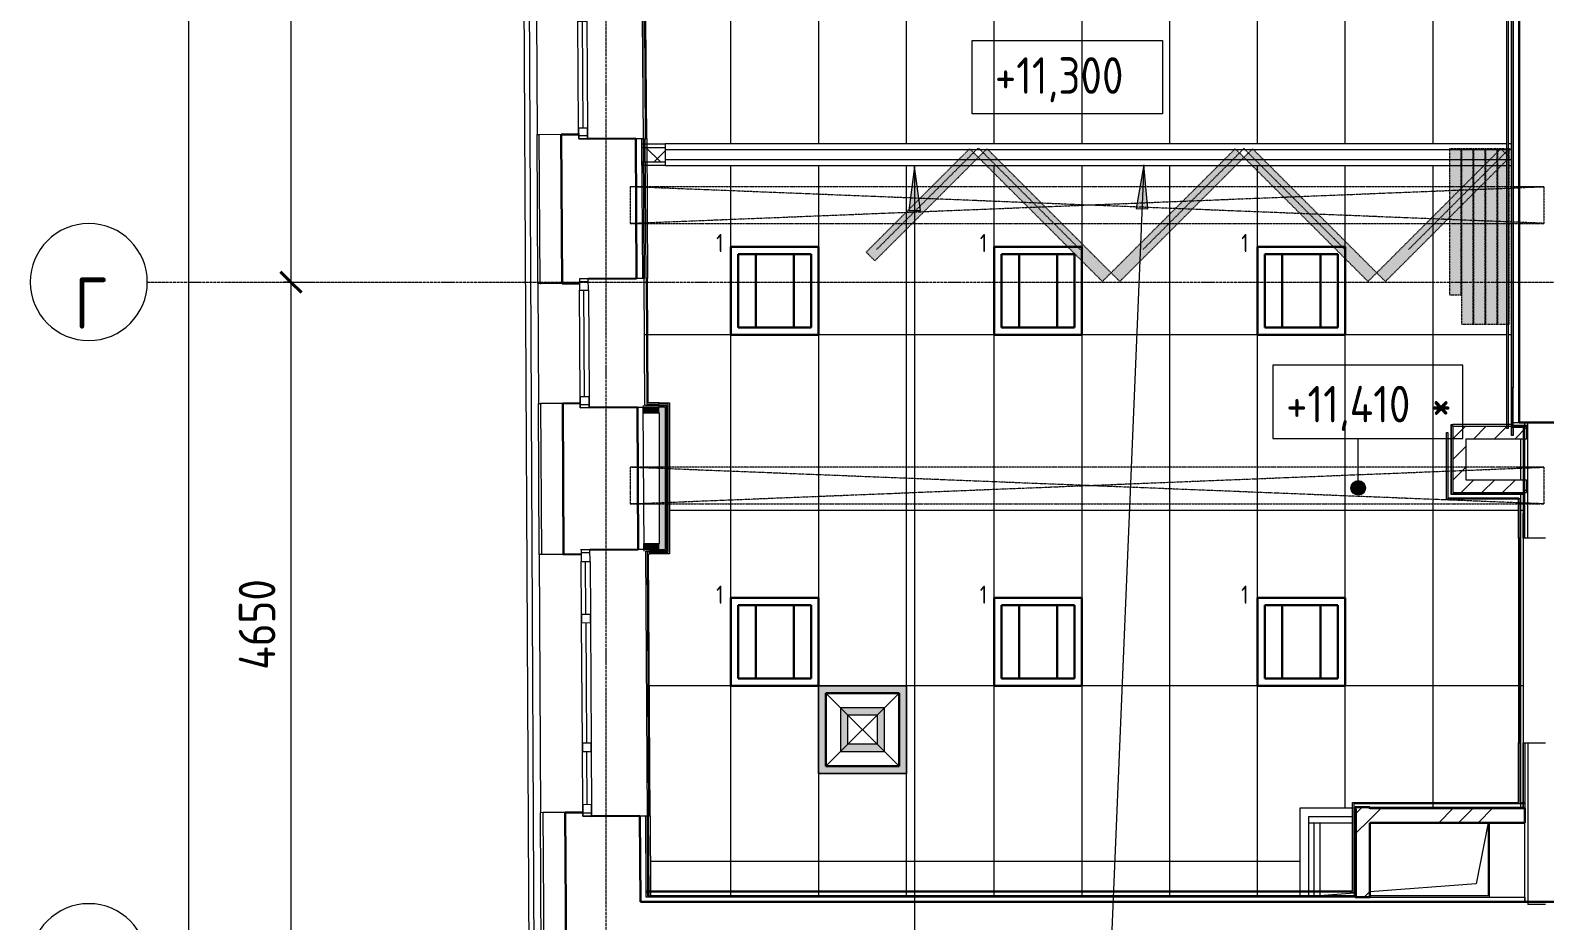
# Model space of a CAD drawing. Header units: millimetres. Extents: x -10438 to 68527, y -5058 to 44223.
# Drawn here: x -10438 to -85, y 8579 to 14667 of the extents above; entities that cross this region are included whole.
import ezdxf

# ---------------------------------------------------------------- set-up
doc = ezdxf.new("R2010")
doc.units = ezdxf.units.MM
for name, pattern in [('ADSK_Линия сетки', [25, 20, -2.5, 0, -2.5]), ('ADSK_Штрих_ш3 п1_5', [4.5, 3, -1.5]), ('ADSK_Штрих_ш3 п3', [6, 3, -3]), ('ADSK_Штрихпунктирная 2 точки_ш15 п1_5 п1_5 п1_5', [19.5, 15, -1.5, 0, -1.5, 0, -1.5])]:
    doc.linetypes.add(name, pattern=pattern)
for name, color, linetype, lineweight in [('_ Окна', 7, 'Continuous', 9), ('Аннотация', 7, 'Continuous', 20), ('Каркас', 7, 'Continuous', 18), ('Обобщенные модели', 7, 'Continuous', 18), ('Окна', 7, 'Continuous', 9), ('Оси', 7, 'Continuous', 9), ('Отметки', 7, 'Continuous', 9), ('Потолки', 7, 'Continuous', 9), ('Потолки штриховка', 7, 'Continuous', 9), ('Размеры', 7, 'Continuous', 9), ('Размеры-100', 7, 'Continuous', 9), ('Стены внутренние', 7, 'Continuous', 18), ('Стены наружные', 7, 'Continuous', 18), ('Стены несущие', 7, 'Continuous', 30), ('Стены отделка', 7, 'Continuous', 30), ('Стены перегородки', 7, 'Continuous', 30), ('Стены штриховка', 7, 'Continuous', 9), ('Узлы', 7, 'Continuous', 18)]:
    doc.layers.add(name, color=color, linetype=linetype, lineweight=lineweight)
doc.layers.add('Линии', color=7, linetype='Continuous', lineweight=9, true_color=0x00a600)
doc.styles.add('GOST Common', font='GOST_Common.ttf', dxfattribs={"width": 0.9, "height": 350})
doc.styles.add('GOST Common_2', font='GOST_Common.ttf', dxfattribs={"width": 0.9, "height": 250})
doc.styles.add('GOST Common_4', font='GOST_Common.ttf', dxfattribs={"width": 0.8, "height": 350})
doc.dimstyles.new('ADSK_Основной_2_5_мм_Оси', dxfattribs={"dimscale": 304.8, "dimtxt": 251.428749, "dimasz": 0.463911, "dimexe": 0.492126, "dimexo": 0.492126, "dimgap": 0.098425, "dimtad": 1, "dimrnd": 0.01, "dimdsep": 46, "dimtxsty": 'GOST Common_2', "dimblk1": 'OBLIQUE', "dimblk2": 'OBLIQUE', "dimsah": 1, "dimcen": 0.09, "dimdle": 0.492126, "dimazin": 2, "dimtfac": 1, "dimtdec": 4, "dimtix": 1, "dimtmove": 0, "dimatfit": 3, "dimfxl": 1, "dimtvp": 1, "dimtolj": 1, "dimtzin": 0, "dimlwd": 20, "dimlwe": 20, "dimarcsym": 2})
pattern_1 = [(45, (0, 0), (-381.66, 381.66), []), (45, (134.94, 0), (0, 763.322), []), (45, (-134.94, 0), (0, 763.322), [])]
pattern_2 = [(45, (0, 0), (-70.7107, 70.7107), [])]

# ---------------------------------------------------------------- blocks, each defined once
blk = doc.blocks.new('окно трехпол с фрамугой - 1800 и 1820х2300_h___нов_ ок15-2116854-План потолков 3-го этажа')
at = {"layer": '_ Окна', "lineweight": 18}
for p, q in [((-910, 75), (-910, 135)), ((-910, 135), (-830, 135)), ((-830, 135), (-830, 75)), ((-470, 75), (-470, 135)), ((-470, 135), (-410, 135)), ((-410, 135), (-410, 75)), ((410, 75), (410, 135)), ((410, 135), (470, 135)), ((470, 135), (470, 75)), ((830, 135), (830, 75)), ((910, 135), (830, 135)), ((910, 75), (910, 135)), ((-830, 75), (-910, 75)), ((-410, 75), (-470, 75)), ((470, 75), (410, 75)), ((830, 75), (910, 75))]:
    blk.add_line(p, q, dxfattribs=at)
at = {"layer": '_ Окна'}
for p, q in [((-890, 75), (-890, 135)), ((-830, 105), (-470, 105)), ((-410, 105), (410, 105)), ((470, 105), (830, 105)), ((890, 75), (890, 135))]:
    blk.add_line(p, q, dxfattribs=at)
at = {"layer": 'Окна'}
for p, q in [((-910, 135), (-910, 75)), ((-830, 135), (-910, 135)), ((-830, 135), (-470, 135)), ((-410, 135), (-470, 135)), ((-410, 135), (410, 135)), ((470, 135), (410, 135)), ((470, 135), (830, 135)), ((910, 135), (830, 135)), ((910, 75), (910, 135)), ((-910, 75), (-830, 75)), ((-470, 75), (-830, 75)), ((-470, 75), (-410, 75)), ((410, 75), (-410, 75)), ((410, 75), (470, 75)), ((830, 75), (470, 75)), ((830, 75), (910, 75))]:
    blk.add_line(p, q, dxfattribs=at)
blk = doc.blocks.new('окна_rehau_однопольное_фрамуга_сверху - 840х2230 _глухое_ _нов_ ок-21-2564144-План потолков 3-го этажа')
at = {"layer": '_ Окна', "lineweight": 18}
for p, q in [((-440, 75), (-440, 135)), ((-440, 135), (-364, 135)), ((-364, 135), (-364, 75)), ((364, 135), (364, 75)), ((440, 135), (364, 135)), ((440, 75), (440, 135)), ((-364, 75), (-440, 75)), ((364, 75), (440, 75))]:
    blk.add_line(p, q, dxfattribs=at)
at = {"layer": '_ Окна'}
for p, q in [((-420, 75), (-420, 135)), ((-364, 105), (364, 105)), ((420, 75), (420, 135))]:
    blk.add_line(p, q, dxfattribs=at)
at = {"layer": 'Окна'}
for p, q in [((-440, 135), (-440, 75)), ((-364, 135), (-440, 135)), ((-364, 135), (364, 135)), ((440, 135), (364, 135)), ((440, 75), (440, 135)), ((-440, 75), (-364, 75)), ((364, 75), (-364, 75)), ((364, 75), (440, 75))]:
    blk.add_line(p, q, dxfattribs=at)
blk = doc.blocks.new('окна_rehau_однопольное_фрамуга_сверху - 840х2230 _глухое_ _нов_ ок-21-2546415-План потолков 3-го этажа')
at = {"layer": '_ Окна', "lineweight": 18}
for p, q in [((-440, 75), (-440, 135)), ((-440, 135), (-364, 135)), ((-364, 135), (-364, 75)), ((364, 135), (364, 75)), ((440, 135), (364, 135)), ((440, 75), (440, 135)), ((-364, 75), (-440, 75)), ((364, 75), (440, 75))]:
    blk.add_line(p, q, dxfattribs=at)
at = {"layer": '_ Окна'}
for p, q in [((-420, 75), (-420, 135)), ((-364, 105), (364, 105)), ((420, 75), (420, 135))]:
    blk.add_line(p, q, dxfattribs=at)
at = {"layer": 'Окна'}
for p, q in [((-440, 135), (-440, 75)), ((-364, 135), (-440, 135)), ((-364, 135), (364, 135)), ((440, 135), (364, 135)), ((440, 75), (440, 135)), ((-440, 75), (-364, 75)), ((364, 75), (-364, 75)), ((364, 75), (440, 75))]:
    blk.add_line(p, q, dxfattribs=at)
blk = doc.blocks.new('GM_Отверстие прямоугольное _в плите_ - Отверстие-6226133-План потолков 3-го этажа')
at = {"layer": 'Обобщенные модели'}
for p, q in [((-575, -250), (-575, 250)), ((-575, 250), (233, 250)), ((-575, -250), (-575, 250)), ((-575, 250), (233, 250)), ((-492, 167), (233, 223)), ((339, 232), (549, 248)), ((-575, -250), (-492, 167))]:
    blk.add_line(p, q, dxfattribs=at)
blk = doc.blocks.new('Ось сетки - Круг_Ø8 мм-8258-План потолков 3-го этажа')
at = {"layer": 'Оси', "lineweight": 20}
for start, end in [(360, 180), (180, 360)]:
    blk.add_arc((0, 0), 4, start, end, dxfattribs=at)
blk = doc.blocks.new('DIMBLOCK2-План потолков 3-го этажа')
at = {"layer": 'Размеры-100', "lineweight": 40, "transparency": 16777216}
for p, q in [((-8656, 36545), (-8727, 36616)), ((-8656, 36545), (-8585, 36474)), ((-8656, 12945), (-8727, 13016)), ((-8656, 12945), (-8585, 12874))]:
    blk.add_line(p, q, dxfattribs=at)
at = {"layer": 'Размеры-100', "lineweight": 20, "transparency": 16777216}
for p, q in [((-8656, 36545), (-8706, 36545)), ((-8656, 36545), (-8656, 12945)), ((-8656, 36545), (-8506, 36545)), ((-8656, 12945), (-8706, 12945)), ((-8656, 12945), (-8506, 12945))]:
    blk.add_line(p, q, dxfattribs=at)
at = {"layer": 'Размеры-100', "color": 0, "lineweight": 20, "transparency": 16777216, "insert": (-9013, 24351), "char_height": 250, "width": 946.05, "attachment_point": 1, "rotation": 90, "line_spacing_factor": 1.022761, "style": 'GOST Common_2'}
blk.add_mtext('23600', dxfattribs=at)
blk = doc.blocks.new('_Oblique')
at = {"color": 0, "linetype": 'ByBlock', "lineweight": -2}
blk.add_line((-0.5, -0.5), (0.5, 0.5), dxfattribs=at)
blk = doc.blocks.new('DIMBLOCK3-План потолков 3-го этажа')
at = {"layer": 'Размеры-100', "lineweight": 40, "transparency": 16777216}
for p, q in [((-8656, 12945), (-8727, 13016)), ((-8656, 12945), (-8585, 12874)), ((-8656, 8295), (-8727, 8366)), ((-8656, 8295), (-8585, 8224))]:
    blk.add_line(p, q, dxfattribs=at)
at = {"layer": 'Размеры-100', "lineweight": 20, "transparency": 16777216}
for p, q in [((-8656, 12945), (-8706, 12945)), ((-8656, 12945), (-8656, 8295)), ((-8656, 12945), (-8506, 12945)), ((-8656, 8295), (-8706, 8295)), ((-8656, 8295), (-8506, 8295))]:
    blk.add_line(p, q, dxfattribs=at)
at = {"layer": 'Размеры-100', "color": 0, "lineweight": 20, "transparency": 16777216, "insert": (-9013, 10294), "char_height": 250, "width": 782.41, "attachment_point": 1, "rotation": 90, "line_spacing_factor": 1.022761, "style": 'GOST Common_2'}
blk.add_mtext('4650', dxfattribs=at)
blk = doc.blocks.new('DIMBLOCK6-План потолков 3-го этажа')
at = {"layer": 'Размеры-100', "lineweight": 20, "transparency": 16777216}
for p, q in [((-9356, 43195), (-9356, -155)), ((-9356, 43045), (-9406, 43045)), ((-9356, 43045), (-9206, 43045)), ((-9356, -5), (-9406, -5)), ((-9356, -5), (-9206, -5))]:
    blk.add_line(p, q, dxfattribs=at)
at = {"layer": 'Размеры-100', "lineweight": 40, "transparency": 16777216}
for p, q in [((-9356, 43045), (-9427, 43116)), ((-9356, 43045), (-9285, 42974)), ((-9356, -5), (-9427, 66)), ((-9356, -5), (-9285, -76))]:
    blk.add_line(p, q, dxfattribs=at)
at = {"layer": 'Размеры-100', "color": 0, "lineweight": 20, "transparency": 16777216, "insert": (-9713, 21115), "char_height": 250, "width": 971.62, "attachment_point": 1, "rotation": 90, "line_spacing_factor": 1.022761, "style": 'GOST Common_2'}
blk.add_mtext('43050', dxfattribs=at)
blk = doc.blocks.new('Высотные отметки - Рамка-12095-План потолков 3-го этажа')
at = {"layer": 'Аннотация'}
for p, q in [((-6.5, 0), (-6.5, 5)), ((-6.5, 5), (6.5, 5)), ((6.5, 5), (6.5, 0)), ((6.5, 0), (-6.5, 0))]:
    blk.add_line(p, q, dxfattribs=at)

msp = doc.modelspace()

# ---------------------------------------------------------------- hatches: boundary and pattern name
at = {"layer": 'Аннотация'}
for points in [[(-4392.669, 13735.08), (-4432.164, 13435.08), (-4353.173, 13435.08)], [(-2825.092, 13746.784), (-2877.076, 13448.694), (-2798.153, 13445.397)]]:
    msp.add_hatch(color=256, dxfattribs=at).paths.add_polyline_path(points)
at = {"layer": 'Отметки'}
h = msp.add_hatch(color=256, dxfattribs=at)
edge = h.paths.add_edge_path()
edge.add_arc((-1359.917, 11537.867), 50, 0, 360)
at = {"layer": 'Потолки штриховка', "lineweight": 18}
h = msp.add_hatch(dxfattribs=at)
h.set_pattern_fill('FP_16', color=256, style=0, pattern_type=2)
h.set_pattern_definition([(270, (-3248.87, 14985.14), (-600, -4e-14), []), (180, (-3248.9, 14985.1), (1e-13, 1200), [])])
h.paths.add_polyline_path([(-312, 19590.136), (-310, 19592.136), (-312, 19592.136)])
h.paths.add_polyline_path([(-6109.183, 13891.399), (-345, 13891.399), (-345, 19577.136), (-706, 19577.136), (-706, 19587.136), (-335, 19587.136), (-335, 13891.399), (-312, 13891.399), (-312.5, 19590.136), (-690, 19590.136), (-690, 19592.136), (-692, 19592.136), (-692, 19975.136), (-715, 19975.136), (-715, 19602.136), (-725, 19602.136), (-725, 19975.136), (-6047.783, 19975.136), (-6047.783, 19429.434), (-6267.736, 19429.434), (-6245.564, 15798.831), (-6067.783, 15798.831), (-6067.783, 14737.532), (-6229.158, 14737.19), (-6224.007, 13891.399), (-6218.391, 13891.399)])
h.paths.add_polyline_path([(-6085.783, 20008.136), (-6087.783, 20010.136), (-6087.783, 20008.136)])
h.paths.add_polyline_path([(-6241.391, 13891.399), (-6234.007, 13891.399), (-6239.161, 14747.532), (-6077.783, 14747.532), (-6077.783, 15788.831), (-6255.564, 15788.831), (-6277.797, 19439.434), (-6057.783, 19439.434), (-6057.783, 19985.136), (-692, 19985.136), (-692, 20008.136), (-6085.783, 20008.136), (-6085.783, 19449.434), (-6087.783, 19449.434), (-6087.79, 19447.434), (-6280.846, 19447.434), (-6258.442, 15780.831), (-6087.783, 15780.831), (-6087.783, 15778.831), (-6085.783, 15778.831), (-6085.783, 14757.532), (-6087.783, 14757.532), (-6087.783, 14755.532), (-6252.271, 14755.532), (-6247.008, 13891.399), (-6243.391, 13891.399)])
h.paths.add_polyline_path([(-690, 20008.136), (-690, 20010.136), (-692, 20008.136)])
h = msp.add_hatch(dxfattribs=at)
h.set_pattern_fill('FP_38', color=256, style=0, pattern_type=2)
h.set_pattern_definition([(270, (-3248.87, 10185.14), (-600, -4e-14), []), (180, (-3248.9, 10185.1), (1e-13, 1200), [])])
h.paths.add_polyline_path([(-6215.686, 8748.59), (-6215.899, 8750.388), (-6217.625, 8748.59), (-6215.698, 8748.59)])
h.paths.add_polyline_path([(-6197.625, 8750.59), (-1760, 8750.59), (-1760, 8773.59), (-6197.838, 8773.59), (-6197.685, 8750.59)])
h.paths.add_polyline_path([(-6207.698, 8750.59), (-6207.838, 8773.59), (-6215.838, 8773.59), (-6215.686, 8750.59), (-6211.024, 8750.59)])
h.paths.add_polyline_path([(-1760, 8783.59), (-1760, 9348.549), (-1399, 9348.549), (-1399, 9387.549), (-265, 9387.549), (-265, 11460.783), (-757.5, 11460.783), (-757.5, 11917.005), (-747.5, 11917.005), (-747.5, 11470.783), (-265, 11470.783), (-265, 11465.783), (-255, 11465.783), (-255, 9387.549), (-232, 9387.549), (-232, 11493.783), (-722.5, 11493.783), (-722.5, 11495.783), (-724.5, 11495.783), (-724.5, 11972.228), (-345, 11972.228), (-345, 13741.399), (-6223.094, 13741.399), (-6213.214, 12119.307), (-6067.783, 12119.307), (-6067.783, 11087.793), (-6211.932, 11087.793), (-6197.698, 8783.59), (-1772.777, 8783.59)])
h.paths.add_polyline_path([(-6215.838, 8783.59), (-6207.899, 8783.59), (-6221.082, 11097.793), (-6077.783, 11097.793), (-6077.783, 12109.307), (-6223.154, 12109.307), (-6234.225, 13741.399), (-6246.094, 13741.399), (-6236.105, 12101.307), (-6087.783, 12101.307), (-6087.783, 12099.307), (-6085.783, 12099.307), (-6085.783, 11107.793), (-6087.783, 11107.793), (-6087.783, 11105.793), (-6230.042, 11105.793), (-6215.899, 8783.59)])
h.paths.add_polyline_path([(-1389, 9348.549), (-1386, 9348.549), (-1386, 9352.549), (-1384, 9352.549), (-1384, 9354.549), (-232, 9354.549), (-232, 9377.549), (-1389, 9377.549), (-1389, 9352.341)])
h.paths.add_polyline_path([(-232, 9352.549), (-230.019, 9352.568), (-232, 9354.549)])
h.paths.add_polyline_path([(-288.666, 11593.783), (-232, 11593.783), (-232, 11872.228), (-624.5, 11872.228), (-624.5, 11593.783), (-327.308, 11593.783)])
h.paths.add_polyline_path([(-335, 11972.228), (-312, 11972.228), (-312, 13741.399), (-335, 13741.399), (-335, 12089.307)])
at = {"layer": 'Стены внутренние', "lineweight": 9}
h = msp.add_hatch(dxfattribs=at)
h.set_pattern_fill('FP_3', color=256, style=0, pattern_type=2)
h.set_pattern_definition([(45, (0, 0), (-106.066, 106.066), []), (135, (0, 0), (-106.066, -106.066), [])])
h.paths.add_polyline_path([(-6257.485, 13766.399), (-6097.783, 13766.399), (-6097.783, 13866.399), (-6257.485, 13866.399), (-6257.485, 13840.018)])
at = {"layer": 'Стены внутренние'}
for points in [[(-6246.545, 12049.307), (-6137.783, 12049.307), (-6137.783, 12089.307), (-6246.545, 12088.811)], [(-6137.783, 11117.793), (-6097.783, 11117.793), (-6097.783, 12089.307), (-6137.783, 12088.811), (-6137.783, 11118.322)], [(-6137.783, 11117.793), (-6137.783, 11157.793), (-6242.359, 11157.793), (-6242.12, 11118.566), (-6242.116, 11117.793)]]:
    msp.add_hatch(color=256, dxfattribs=at).paths.add_polyline_path(points)
at = {"layer": 'Стены внутренние', "lineweight": 9, "true_color": 0x005b00}
h = msp.add_hatch(dxfattribs=at)
h.set_pattern_fill('FP_4', color=98, style=0, pattern_type=2)
h.set_pattern_definition(pattern_2)
h.paths.add_polyline_path([(-712.5, 11593.783), (-624.5, 11593.783), (-624.5, 11960.228), (-712.5, 11960.228), (-712.5, 11790.27)])
h = msp.add_hatch(dxfattribs=at)
h.set_pattern_fill('FP_4', color=98, style=0, pattern_type=2)
h.set_pattern_definition(pattern_2)
h.paths.add_polyline_path([(-351.444, 11872.228), (-210, 11872.228), (-210, 11960.228), (-309.082, 11960.228), (-310, 11960.228), (-335, 11960.228), (-335, 11944.399), (-345, 11944.399), (-345, 11960.228), (-624.5, 11960.228), (-624.5, 11872.228)])
h = msp.add_hatch(dxfattribs=at)
h.set_pattern_fill('FP_4', color=98, style=0, pattern_type=2)
h.set_pattern_definition(pattern_2)
h.paths.add_polyline_path([(-285.974, 11505.783), (-210, 11505.783), (-210, 11593.783), (-712.5, 11593.783), (-712.5, 11505.783), (-327.308, 11505.783)])
at = {"layer": 'Стены внутренние', "lineweight": 9}
h = msp.add_hatch(dxfattribs=at)
h.set_pattern_fill('FP_1', color=256, style=0, pattern_type=2)
h.set_pattern_definition(pattern_1)
h.paths.add_polyline_path([(-1380, 8738.59), (-1374, 8738.59), (-1380, 8744.59)])
h.paths.add_polyline_path([(-1374, 8738.59), (-1280, 8738.59), (-1280, 9354.549), (-1380, 9354.549), (-1380, 8783.59), (-1374, 8780.89), (-1374, 8748.549)])
h = msp.add_hatch(dxfattribs=at)
h.set_pattern_fill('FP_1', color=256, style=0, pattern_type=2)
h.set_pattern_definition(pattern_1)
h.paths.add_polyline_path([(-220, 9248.549), (-220, 9348.549), (-425.157, 9347.388), (-1280, 9342.549), (-1280, 9248.549), (-300, 9248.549)])
at = {"layer": 'Узлы', "true_color": 0xffffff, "transparency": 33554432}
for points in [[(-4664.336, 13090.542), (-3957.229, 13797.649), (-4016.626, 13857.046), (-4723.733, 13149.939)], [(-3108.701, 12949.121), (-3049.304, 13008.518), (-3897.832, 13857.046), (-3957.229, 13797.649), (-3662.51, 13502.93)], [(-2989.907, 12949.121), (-2141.379, 13797.649), (-2200.776, 13857.046), (-3049.304, 13008.518), (-3009.972, 12969.186)], [(-1292.851, 12949.121), (-1233.454, 13008.518), (-2081.982, 13857.046), (-2141.379, 13797.649), (-1689.257, 13345.527)], [(-1174.057, 12949.121), (-325.529, 13797.649), (-384.925, 13857.046), (-1233.454, 13008.518)]]:
    msp.add_hatch(color=7, dxfattribs=at).paths.add_polyline_path(points)
h = msp.add_hatch(color=7, dxfattribs=at)
h.paths.add_polyline_path([(-656, 12857.046), (-656, 13467.178), (-736, 13387.178), (-736, 12857.046)])
h.paths.add_polyline_path([(-736, 13505.971), (-656, 13585.971), (-656, 13857.046), (-736, 13857.046), (-736, 13617.16)])
h = msp.add_hatch(color=7, dxfattribs=at)
h.paths.add_polyline_path([(-574, 12657.046), (-574, 13549.178), (-654, 13469.178), (-654, 12657.046)])
h.paths.add_polyline_path([(-654, 13587.971), (-574, 13667.971), (-574, 13857.046), (-654, 13857.046), (-654, 13640.526)])
h = msp.add_hatch(color=7, dxfattribs=at)
h.paths.add_polyline_path([(-492, 12657.046), (-492, 13631.178), (-572, 13551.178), (-572, 12657.046)])
h.paths.add_polyline_path([(-572, 13669.971), (-492, 13749.971), (-492, 13857.046), (-572, 13857.046), (-572, 13741.399)])
h = msp.add_hatch(color=7, dxfattribs=at)
h.paths.add_polyline_path([(-410, 12657.046), (-410, 13713.178), (-490, 13633.178), (-490, 12657.046)])
h.paths.add_polyline_path([(-490, 13751.971), (-410, 13831.971), (-410, 13857.046), (-490, 13857.046), (-490, 13781.399)])
h = msp.add_hatch(color=7, dxfattribs=at)
h.paths.add_polyline_path([(-328, 12657.046), (-328, 13795.178), (-408, 13715.178), (-408, 12657.046), (-335, 12657.046)])
h.paths.add_polyline_path([(-384.925, 13857.046), (-408, 13857.046), (-408, 13833.971), (-390.572, 13851.399)])
h.paths.add_polyline_path([(-328, 13800.12), (-328, 13857.046), (-384.925, 13857.046), (-335, 13807.12)])
at = {"layer": 'Узлы', "true_color": 0x939393}
h = msp.add_hatch(color=252, dxfattribs=at)
h.paths.add_polyline_path([(-5048.867, 9585.136), (-4448.867, 9585.136), (-4448.867, 10185.136), (-5048.867, 10185.136), (-5048.867, 9635.136)])
h.paths.add_polyline_path([(-4498.867, 9635.136), (-4998.867, 9635.136), (-4998.867, 10135.136), (-4498.867, 10135.136), (-4498.867, 9740.522)])
h.paths.add_polyline_path([(-4598.867, 9735.136), (-4598.867, 10035.136), (-4898.867, 10035.136), (-4898.867, 9735.136), (-4648.867, 9735.136)])
h.paths.add_polyline_path([(-4648.867, 9785.136), (-4848.867, 9785.136), (-4848.867, 9985.136), (-4648.867, 9985.136)])

# ---------------------------------------------------------------- linework, layer by layer
at = {"layer": 'Аннотация'}
for p, q in [((-4392.669, 13735.08), (-4432.164, 13435.08)), ((-4353.173, 13435.08), (-4392.669, 13735.08)), ((-4392.669, 13735.08), (-4392.669, 6973.837)), ((-2825.092, 13746.784), (-3152.721, 5904.809)), ((-2825.092, 13746.784), (-2877.076, 13448.694)), ((-2798.153, 13445.397), (-2825.092, 13746.784)), ((-4432.164, 13435.08), (-4353.173, 13435.08)), ((-2877.076, 13448.694), (-2798.153, 13445.397))]:
    msp.add_line(p, q, dxfattribs=at)
at = {"layer": 'Каркас', "color": 8, "linetype": 'ADSK_Штрих_ш3 п1_5', "lineweight": 9, "true_color": 0x808080}
for p, q in [((-6245.532, 11678.783), (-6137.783, 11678.783)), ((-6244.01, 11428.783), (-6137.783, 11428.783)), ((-465.165, 9248.549), (-465.165, 8738.59))]:
    msp.add_line(p, q, dxfattribs=at)
at = {"layer": 'Линии', "color": 7, "linetype": 'ADSK_Штрих_ш3 п3'}
for p, q in [((-4016.626, 13857.046), (-4723.733, 13149.939)), ((-4664.336, 13090.542), (-3957.229, 13797.649)), ((-3957.229, 13797.649), (-4016.626, 13857.046)), ((-3897.832, 13857.046), (-3957.229, 13797.649)), ((-3957.229, 13797.649), (-3108.701, 12949.121)), ((-3049.304, 13008.518), (-3897.832, 13857.046)), ((-2200.776, 13857.046), (-3049.304, 13008.518)), ((-2989.907, 12949.121), (-2141.379, 13797.649)), ((-2141.379, 13797.649), (-2200.776, 13857.046)), ((-2081.982, 13857.046), (-2141.379, 13797.649)), ((-2141.379, 13797.649), (-1292.851, 12949.121)), ((-1233.454, 13008.518), (-2081.982, 13857.046)), ((-384.925, 13857.046), (-1233.454, 13008.518)), ((-1174.057, 12949.121), (-325.529, 13797.649)), ((-656, 13857.046), (-736, 13857.046)), ((-736, 13857.046), (-736, 12857.046)), ((-656, 12857.046), (-656, 13857.046)), ((-574, 13857.046), (-654, 13857.046)), ((-654, 13857.046), (-654, 12657.046)), ((-574, 12657.046), (-574, 13857.046)), ((-492, 13857.046), (-572, 13857.046)), ((-572, 13857.046), (-572, 12657.046)), ((-492, 12657.046), (-492, 13857.046)), ((-410, 13857.046), (-490, 13857.046)), ((-490, 13857.046), (-490, 12657.046)), ((-410, 12657.046), (-410, 13857.046)), ((-328, 13857.046), (-408, 13857.046)), ((-408, 13857.046), (-408, 12657.046)), ((-325.529, 13797.649), (-384.925, 13857.046)), ((-328, 12657.046), (-328, 13857.046)), ((-4723.733, 13149.939), (-4664.336, 13090.542)), ((-3108.701, 12949.121), (-3049.304, 13008.518)), ((-3049.304, 13008.518), (-2989.907, 12949.121)), ((-1292.851, 12949.121), (-1233.454, 13008.518)), ((-1233.454, 13008.518), (-1174.057, 12949.121)), ((-736, 12857.046), (-656, 12857.046)), ((-654, 12657.046), (-574, 12657.046)), ((-572, 12657.046), (-492, 12657.046)), ((-490, 12657.046), (-410, 12657.046)), ((-408, 12657.046), (-328, 12657.046))]:
    msp.add_line(p, q, dxfattribs=at)
at = {"layer": 'Линии', "color": 7, "linetype": 'ADSK_Штрих_ш3 п3', "lineweight": 18}
for p, q in [((-4652.486, 13167.802), (-3959.521, 13860.766)), ((-3261.972, 13167.802), (-3954.936, 13860.766)), ((-2831.693, 13167.802), (-2138.728, 13860.766)), ((-1451.065, 13167.802), (-2144.029, 13860.766)), ((-1015.843, 13167.802), (-322.878, 13860.766))]:
    msp.add_line(p, q, dxfattribs=at)
at = {"layer": 'Линии', "color": 7, "linetype": 'ADSK_Штрихпунктирная 2 точки_ш15 п1_5 п1_5 п1_5'}
for p, q in [((-90.013, 13596.778), (-6337.788, 13596.778)), ((-6337.788, 13596.778), (-6337.788, 13346.778)), ((-6337.788, 13346.778), (-108.581, 13596.778)), ((-90.013, 13346.778), (-6337.788, 13596.778)), ((-278.107, 13596.778), (-90.013, 13596.778)), ((-90.013, 13596.778), (-90.013, 13346.778)), ((-6337.788, 13346.778), (-90.013, 13346.778)), ((-6208.423, 13346.778), (-6337.788, 13346.778)), ((-90.013, 11678.783), (-6337.788, 11678.783)), ((-6337.788, 11678.783), (-6337.788, 11428.783)), ((-6337.788, 11428.783), (-108.581, 11678.783)), ((-90.013, 11428.783), (-6337.788, 11678.783)), ((-278.107, 11678.783), (-90.013, 11678.783)), ((-90.013, 11678.783), (-90.013, 11428.783)), ((-6337.788, 11428.783), (-90.013, 11428.783)), ((-6208.423, 11428.783), (-6337.788, 11428.783))]:
    msp.add_line(p, q, dxfattribs=at)
at = {"layer": 'Линии', "color": 5, "lineweight": 30, "true_color": 0x0000ff}
for p, q in [((-5648.867, 13185.136), (-5048.867, 13185.136)), ((-5648.867, 12585.136), (-5648.867, 13185.136)), ((-5048.867, 13185.136), (-5048.867, 12585.136)), ((-3848.867, 13185.136), (-3248.867, 13185.136)), ((-3848.867, 12585.136), (-3848.867, 13185.136)), ((-3248.867, 13185.136), (-3248.867, 12585.136)), ((-5098.867, 13135.136), (-5598.867, 13135.136)), ((-5598.867, 13135.136), (-5598.867, 12635.136)), ((-5478.867, 13135.136), (-5478.867, 12635.136)), ((-5218.867, 13135.136), (-5218.867, 12635.136)), ((-5098.867, 12635.136), (-5098.867, 13135.136)), ((-3298.867, 13135.136), (-3798.867, 13135.136)), ((-3798.867, 13135.136), (-3798.867, 12635.136)), ((-3678.867, 13135.136), (-3678.867, 12635.136)), ((-3418.867, 13135.136), (-3418.867, 12635.136)), ((-3298.867, 12635.136), (-3298.867, 13135.136)), ((-5598.867, 12635.136), (-5098.867, 12635.136)), ((-3798.867, 12635.136), (-3298.867, 12635.136)), ((-5048.867, 12585.136), (-5648.867, 12585.136)), ((-3248.867, 12585.136), (-3848.867, 12585.136)), ((-3848.867, 10785.136), (-3248.867, 10785.136)), ((-3848.867, 10185.136), (-3848.867, 10785.136)), ((-3248.867, 10785.136), (-3248.867, 10185.136)), ((-2048.867, 10785.136), (-1448.867, 10785.136)), ((-2048.867, 10185.136), (-2048.867, 10785.136)), ((-1448.867, 10785.136), (-1448.867, 10185.136)), ((-3298.867, 10735.136), (-3798.867, 10735.136)), ((-3798.867, 10735.136), (-3798.867, 10235.136)), ((-3678.867, 10735.136), (-3678.867, 10235.136)), ((-3418.867, 10735.136), (-3418.867, 10235.136)), ((-3298.867, 10235.136), (-3298.867, 10735.136)), ((-1498.867, 10735.136), (-1998.867, 10735.136)), ((-1998.867, 10735.136), (-1998.867, 10235.136)), ((-1878.867, 10735.136), (-1878.867, 10235.136)), ((-1618.867, 10735.136), (-1618.867, 10235.136)), ((-1498.867, 10235.136), (-1498.867, 10735.136)), ((-3248.867, 10185.136), (-3848.867, 10185.136)), ((-3798.867, 10235.136), (-3298.867, 10235.136)), ((-1448.867, 10185.136), (-2048.867, 10185.136)), ((-1998.867, 10235.136), (-1498.867, 10235.136)), ((-4498.867, 10135.136), (-4998.867, 10135.136)), ((-4998.867, 10135.136), (-4998.867, 9635.136)), ((-4498.867, 9635.136), (-4498.867, 10135.136)), ((-4998.867, 9635.136), (-4498.867, 9635.136))]:
    msp.add_line(p, q, dxfattribs=at)
at = {"layer": 'Линии', "color": 1, "lineweight": 30, "true_color": 0xff0000}
for p, q in [((-2048.867, 13185.136), (-1448.867, 13185.136)), ((-2048.867, 12585.136), (-2048.867, 13185.136)), ((-1448.867, 13185.136), (-1448.867, 12585.136)), ((-1498.867, 13135.136), (-1998.867, 13135.136)), ((-1998.867, 13135.136), (-1998.867, 12635.136)), ((-1878.867, 13135.136), (-1878.867, 12635.136)), ((-1618.867, 13135.136), (-1618.867, 12635.136)), ((-1498.867, 12635.136), (-1498.867, 13135.136)), ((-1998.867, 12635.136), (-1498.867, 12635.136)), ((-1448.867, 12585.136), (-2048.867, 12585.136)), ((-5648.867, 10785.136), (-5048.867, 10785.136)), ((-5648.867, 10185.136), (-5648.867, 10785.136)), ((-5048.867, 10785.136), (-5048.867, 10185.136)), ((-5098.867, 10735.136), (-5598.867, 10735.136)), ((-5598.867, 10735.136), (-5598.867, 10235.136)), ((-5478.867, 10735.136), (-5478.867, 10235.136)), ((-5218.867, 10735.136), (-5218.867, 10235.136)), ((-5098.867, 10235.136), (-5098.867, 10735.136)), ((-5048.867, 10185.136), (-5648.867, 10185.136)), ((-5598.867, 10235.136), (-5098.867, 10235.136))]:
    msp.add_line(p, q, dxfattribs=at)
at = {"layer": 'Линии', "color": 7, "lineweight": 18}
for p, q in [((-5048.867, 10185.136), (-4448.867, 10185.136)), ((-5048.867, 9585.136), (-5048.867, 10185.136)), ((-4448.867, 10185.136), (-4448.867, 9585.136)), ((-4998.867, 10135.136), (-4498.867, 9635.136)), ((-4498.867, 10135.136), (-4998.867, 9635.136)), ((-4448.867, 9585.136), (-5048.867, 9585.136))]:
    msp.add_line(p, q, dxfattribs=at)
at = {"layer": 'Линии', "color": 7}
for p, q in [((-4448.867, 10185.136), (-5048.867, 10185.136)), ((-5048.867, 10185.136), (-5048.867, 9585.136)), ((-4448.867, 9585.136), (-4448.867, 10185.136)), ((-4998.867, 9635.136), (-4998.867, 10135.136)), ((-4998.867, 10135.136), (-4498.867, 10135.136)), ((-4498.867, 10135.136), (-4498.867, 9635.136)), ((-4898.867, 10035.136), (-4898.867, 9735.136)), ((-4598.867, 10035.136), (-4898.867, 10035.136)), ((-4848.867, 9985.136), (-4648.867, 9985.136)), ((-4848.867, 9785.136), (-4848.867, 9985.136)), ((-4648.867, 9985.136), (-4648.867, 9785.136)), ((-4598.867, 9735.136), (-4598.867, 10035.136)), ((-4898.867, 9735.136), (-4598.867, 9735.136)), ((-4648.867, 9785.136), (-4848.867, 9785.136)), ((-4498.867, 9635.136), (-4998.867, 9635.136)), ((-5048.867, 9585.136), (-4448.867, 9585.136))]:
    msp.add_line(p, q, dxfattribs=at)
at = {"layer": 'Оси', "linetype": 'ADSK_Линия сетки'}
for p, q in [((-6500.435, -4258.205), (-6500.435, 44110.064)), ((-9638.275, 12945), (56004.853, 12945))]:
    msp.add_line(p, q, dxfattribs=at)
at = {"layer": 'Отметки', "lineweight": 20}
for p, q in [((-3206.875, 14096.061), (-3348.816, 14096.061)), ((-1359.917, 11876.078), (-1294.618, 11876.078)), ((-1359.917, 11537.867), (-1359.917, 11876.078))]:
    msp.add_line(p, q, dxfattribs=at)
at = {"layer": 'Отметки'}
msp.add_circle((-1359.917, 11537.867), 50, dxfattribs=at)
at = {"layer": 'Потолки'}
for p, q in [((-1399, 9348.549), (-1760, 9348.549)), ((-1760, 9348.549), (-1760, 8783.59)), ((-1386, 9348.549), (-1389, 9348.549)), ((-1760, 8773.59), (-1760, 8750.435))]:
    msp.add_line(p, q, dxfattribs=at)
at = {"layer": 'Стены внутренние'}
for p, q in [((-6239.222, 14747.532), (-6234.225, 13927.198)), ((-6224.226, 13927.259), (-6229.16, 14737.532)), ((-345, 13891.399), (-6097.783, 13891.399)), ((-312, 13891.399), (-335, 13891.399)), ((-6097.783, 13851.399), (-345, 13851.399)), ((-345, 13781.399), (-6097.783, 13781.399)), ((-335, 13851.399), (-312, 13851.399)), ((-312, 13781.399), (-335, 13781.399)), ((-6097.783, 13741.399), (-345, 13741.399)), ((-335, 13741.399), (-312, 13741.399)), ((-6228.391, 12969.191), (-6223.154, 12109.307)), ((-6213.214, 12119.307), (-6218.391, 12969.252)), ((-6138.213, 12119.307), (-6213.214, 12119.307)), ((-6248.031, 12089.055), (-6248.033, 12089.307)), ((-6223.154, 12109.307), (-6138.152, 12109.307)), ((-265, 11194), (-265, 9794)), ((-255, 9794), (-255, 11194)), ((-6242.043, 11105.793), (-6242.108, 11116.566)), ((-6201.993, 11097.793), (-6221.993, 11097.793)), ((-6221.993, 11097.793), (-6211.024, 9296.721)), ((-6211.932, 11087.793), (-6201.932, 11087.793)), ((-6201.024, 9296.782), (-6211.932, 11087.793)), ((-1700, 9288.549), (-1700, 8783.59)), ((-1399, 9288.549), (-1700, 9288.549)), ((-1700, 9248.549), (-1399, 9248.549)), ((-1660, 8783.59), (-1660, 9248.549)), ((-1620, 8783.59), (-1620, 9248.549)), ((-1386, 9288.549), (-1389, 9288.549)), ((-1389, 9248.549), (-1386, 9248.549)), ((-6266.937, 8736.263), (-6266.865, 8722.16)), ((-6266.795, 8708.59), (-6266.937, 8736.263)), ((-1700, 8773.59), (-1700, 8750.46)), ((-1660, 8750.476), (-1660, 8773.59)), ((-1620, 8750.493), (-1620, 8773.59))]:
    msp.add_line(p, q, dxfattribs=at)
at = {"layer": 'Стены наружные'}
for p, q in [((-7056.927, 20423.329), (-6993.059, 7978.59)), ((-7091.441, 20328.631), (-7027.879, 7943.59)), ((-6977.926, 14772.694), (-6973.724, 13953.967)), ((-6247.225, 13927.119), (-6252.271, 14755.532)), ((-6236.105, 12101.307), (-6241.391, 12969.111)), ((-6968.493, 12934.692), (-6964.292, 12115.967)), ((-312, 12224.399), (-312, 11972.228)), ((-312, 12224.399), (-300, 12224.399)), ((-300, 11960.228), (-300, 12224.399)), ((-6248.106, 12101.307), (-6248.033, 12089.307)), ((-6248.033, 12089.307), (-6246.545, 12089.307)), ((-6138.104, 12101.307), (-6236.105, 12101.307)), ((-312, 11972.228), (-712.5, 11972.228)), ((-712.5, 11960.228), (-712.5, 11972.228)), ((-712.5, 11960.228), (-300, 11960.228)), ((-220, 11964.399), (-312.5, 11964.399)), ((-312.5, 11952.399), (-312.5, 11964.399)), ((-312.5, 11952.399), (-232, 11952.399)), ((-232, 11952.399), (-232, 11364.399)), ((-220, 11364.399), (-220, 11964.399)), ((-220, 11364.399), (-232, 11364.399)), ((-232, 11194), (-232, 9794)), ((-6958.991, 11083.209), (-6949.94, 9319.498)), ((-6230.042, 11105.793), (-6202.042, 11105.793)), ((-6219.024, 9296.673), (-6230.042, 11105.793))]:
    msp.add_line(p, q, dxfattribs=at)
at = {"layer": 'Стены несущие'}
for p, q in [((-260, 11984.399), (-260, 17577)), ((-6809.398, 13953.696), (-6689.4, 13954.427)), ((-6809.398, 13953.696), (-6803.198, 12935.689)), ((-6629.218, 13924.793), (-6299.224, 13926.802)), ((-6293.39, 12968.795), (-6299.224, 13926.802)), ((-6683.383, 12966.42), (-6683.389, 12967.42)), ((-6293.39, 12968.795), (-6623.384, 12966.785)), ((-6683.2, 12936.42), (-6803.198, 12935.689)), ((-6798.204, 12115.704), (-6678.206, 12116.435)), ((-6798.204, 12115.704), (-6791.915, 11083.217)), ((-6618.024, 12086.801), (-6288.03, 12088.811)), ((-6282.107, 11116.322), (-6288.03, 12088.811)), ((120, 11984.399), (-260, 11984.399)), ((-6671.918, 11083.948), (-6791.915, 11083.217)), ((-6672.112, 11115.947), (-6672.1, 11113.947)), ((-6282.107, 11116.322), (-6612.101, 11114.312)), ((-6781.166, 9318.25), (-6661.168, 9318.98)), ((-6781.166, 9318.25), (-6774.347, 8198.59)), ((-1380, 8738.59), (-1380, 9354.549)), ((-1380, 9354.549), (-1280, 9354.549)), ((-1280, 9342.549), (-1280, 9354.549)), ((-1280, 9348.549), (-220, 9348.549)), ((-220, 9348.549), (-220, 9248.549)), ((-6601.017, 9294.346), (-6271.023, 9296.356)), ((-6267.443, 8708.59), (-6271.023, 9296.356)), ((-220, 9248.549), (-1280, 9248.549)), ((-1280, 9248.549), (-1280, 8738.59)), ((-6267.443, 8708.59), (130.495, 8708.59)), ((-1280, 8738.59), (-1380, 8738.59))]:
    msp.add_line(p, q, dxfattribs=at)
at = {"layer": 'Стены отделка', "lineweight": 9}
for p, q in [((-345, 11944.399), (-345, 17577)), ((-335, 17577), (-335, 11944.399)), ((-312, 11897.057), (-312, 17577)), ((-300, 17577), (-300, 12224.399)), ((-6973.724, 13953.967), (-6953.725, 13954.07)), ((-6968.493, 12934.692), (-6973.724, 13953.967)), ((-6809.398, 13953.696), (-6959.395, 13952.782)), ((-6953.725, 13954.07), (-6953.718, 13952.817)), ((-6299.224, 13926.802), (-6247.225, 13927.119)), ((-6257.485, 13741.399), (-6257.485, 13891.399)), ((-6257.485, 13891.399), (-6097.783, 13891.399)), ((-6247.225, 13927.119), (-6241.391, 12969.111)), ((-6234.225, 13927.198), (-6224.226, 13927.259)), ((-6228.391, 12969.191), (-6234.225, 13927.198)), ((-6224.226, 13927.259), (-6218.391, 12969.252)), ((-6097.783, 13891.399), (-6097.783, 13741.399)), ((-6097.783, 13741.399), (-6257.485, 13741.399)), ((-6241.391, 12969.111), (-6293.39, 12968.795)), ((-6253.397, 12970.038), (-6253.39, 12969.038)), ((-6218.391, 12969.252), (-6228.391, 12969.191)), ((-6948.494, 12934.795), (-6968.493, 12934.692)), ((-6953.201, 12935.776), (-6948.499, 12935.804)), ((-6953.195, 12934.776), (-6953.201, 12935.776)), ((-6803.198, 12935.689), (-6953.195, 12934.776)), ((-6948.499, 12935.804), (-6948.494, 12934.795)), ((-6964.292, 12115.967), (-6944.292, 12116.07)), ((-6958.991, 11083.209), (-6964.292, 12115.967)), ((-6798.204, 12115.704), (-6948.201, 12114.791)), ((-6944.292, 12116.07), (-6944.285, 12114.815)), ((-6138.152, 12109.307), (-6138.213, 12119.307)), ((-6138.213, 12119.307), (-6067.783, 12119.307)), ((-6067.783, 12119.307), (-6067.783, 11087.793)), ((-6288.03, 12088.811), (-6248.031, 12089.055)), ((-6242.108, 11116.566), (-6248.031, 12089.055)), ((-6246.545, 12049.307), (-6246.545, 12089.307)), ((-6097.783, 12089.307), (-6246.545, 12089.307)), ((-6137.783, 12049.307), (-6246.545, 12049.307)), ((-6206.545, 12089.307), (-6138.033, 12089.725)), ((-6077.783, 12109.307), (-6138.152, 12109.307)), ((-6138.033, 12089.725), (-6138.104, 12101.307)), ((-6138.104, 12101.307), (-6087.783, 12101.307)), ((-6137.783, 11157.793), (-6137.783, 12049.307)), ((-6097.783, 12089.307), (-6097.783, 11117.793)), ((-6085.783, 12099.307), (-6085.783, 11107.793)), ((-6077.783, 11097.793), (-6077.783, 12109.307)), ((-757.5, 11460.783), (-757.5, 11917.005)), ((-757.5, 11917.005), (-747.5, 11917.005)), ((-747.5, 11917.005), (-747.5, 11470.783)), ((-724.5, 11495.783), (-724.5, 11972.228)), ((-724.5, 11972.228), (-712.5, 11972.228)), ((-712.5, 11960.228), (-712.5, 11505.783)), ((-335, 11944.399), (-345, 11944.399)), ((-300, 11984.399), (-260, 11984.399)), ((-300, 11960.228), (-300, 11897.057)), ((-300, 11960.228), (-210, 11960.228)), ((-220, 11964.399), (-220, 11984.399)), ((-200, 11964.399), (-220, 11964.399)), ((-210, 11960.228), (-210, 11872.228)), ((-624.5, 11872.228), (-624.5, 11593.783)), ((-210, 11872.228), (-624.5, 11872.228)), ((-300, 11897.057), (-312, 11897.057)), ((-232, 11493.783), (-722.5, 11493.783)), ((-712.5, 11505.783), (-210, 11505.783)), ((-624.5, 11593.783), (-210, 11593.783)), ((-232, 11499.783), (-220, 11499.783)), ((-210, 11593.783), (-210, 11505.783)), ((-265, 11460.783), (-757.5, 11460.783)), ((-747.5, 11470.783), (-265, 11470.783)), ((-265, 11470.783), (-265, 11465.783)), ((-265, 11465.783), (-255, 11465.783)), ((-265, 11194), (-265, 11460.783)), ((-255, 11465.783), (-255, 11194)), ((-232, 11194), (-232, 11364.399)), ((-255, 11194), (-265, 11194)), ((-200, 11194), (-232, 11194)), ((-6938.992, 11083.311), (-6958.991, 11083.209)), ((-6941.925, 11084.303), (-6938.997, 11084.321)), ((-6941.913, 11082.303), (-6941.925, 11084.303)), ((-6791.915, 11083.217), (-6941.913, 11082.303)), ((-6938.997, 11084.321), (-6938.992, 11083.311)), ((-6202.109, 11116.809), (-6282.107, 11116.322)), ((-6244.778, 11117.793), (-6244.778, 11157.793)), ((-6244.778, 11157.793), (-6137.783, 11157.793)), ((-6244.778, 11117.793), (-6097.783, 11117.793)), ((-6202.042, 11105.793), (-6202.109, 11116.809)), ((-6087.783, 11105.793), (-6202.042, 11105.793)), ((-6201.993, 11097.793), (-6077.783, 11097.793)), ((-6201.932, 11087.793), (-6201.993, 11097.793)), ((-6067.783, 11087.793), (-6201.932, 11087.793)), ((-265, 9387.549), (-265, 9794)), ((-265, 9794), (-255, 9794)), ((-255, 9794), (-255, 9387.549)), ((-232, 9794), (-200, 9794)), ((-232, 9387.549), (-232, 9794)), ((-6949.94, 9319.498), (-6929.94, 9319.601)), ((-6943.315, 8028.59), (-6949.94, 9319.498)), ((-6781.166, 9318.25), (-6931.163, 9317.336)), ((-6929.94, 9319.601), (-6929.928, 9317.343)), ((-1399, 8783.59), (-1399, 9387.549)), ((-1399, 9387.549), (-265, 9387.549)), ((-1389, 9377.549), (-1389, 8783.59)), ((-232, 9377.549), (-1389, 9377.549)), ((-1386, 8750.59), (-1386, 9352.549)), ((-1384, 9354.549), (-1380, 9354.549)), ((-1380, 9342.549), (-1374, 9342.549)), ((-1374, 9342.549), (-1374, 8738.59)), ((-1280, 9354.549), (-232, 9354.549)), ((-220, 9342.549), (-1280, 9342.549)), ((-255, 9387.549), (-232, 9387.549)), ((-232, 9354.549), (-232, 9377.549)), ((-6271.023, 9296.356), (-6219.024, 9296.673)), ((-6219.024, 9296.673), (-6215.899, 8783.59)), ((-6211.024, 9296.721), (-6201.024, 9296.782)), ((-6207.698, 8750.59), (-6211.024, 9296.721)), ((-6201.024, 9296.782), (-6197.698, 8750.59)), ((-220, 8707.645), (-220, 9248.549)), ((-6266.795, 8738.59), (-6267.626, 8738.59)), ((-6266.795, 8708.59), (-6266.795, 8738.59)), ((-6227.839, 8773.59), (-6227.899, 8783.59)), ((-1380, 8738.59), (-6227.625, 8738.59)), ((-6215.899, 8783.59), (-1399, 8783.59)), ((-1380, 8773.59), (-6215.838, 8773.59)), ((-6215.838, 8773.59), (-6215.698, 8750.59)), ((-6215.698, 8750.59), (-6207.698, 8750.59)), ((-6197.698, 8750.59), (-1386, 8750.59)), ((-1389, 8783.59), (-1380, 8783.59)), ((-1280, 8738.59), (-220.4, 8738.59)), ((-220.4, 8738.59), (-220.4, 8708.59)), ((-200, 8707.645), (-220, 8707.645))]:
    msp.add_line(p, q, dxfattribs=at)
at = {"layer": 'Стены перегородки', "lineweight": 18}
for p, q in [((-200, 11194), (-200, 11984.399)), ((-80, 11194), (-200, 11194)), ((-200, 9794), (-80, 9794)), ((-200, 9794), (-200, 8690)), ((-80, 8690), (-200, 8690))]:
    msp.add_line(p, q, dxfattribs=at)
at = {"layer": 'Стены штриховка'}
for p, q in [((-310, 11897.057), (-310, 17577)), ((-6953.201, 12935.776), (-6959.395, 13952.782)), ((-6259.225, 13927.046), (-6253.397, 12970.038)), ((-6249.225, 13927.107), (-6243.391, 12969.099)), ((-6257.485, 13866.399), (-6097.783, 13866.399)), ((-6257.485, 13766.399), (-6097.783, 13766.399)), ((-6941.925, 11084.303), (-6948.201, 12114.791)), ((-6138.091, 12099.307), (-6085.783, 12099.307)), ((-6087.783, 12101.307), (-6087.783, 11105.793)), ((-6087.783, 12101.307), (-6085.783, 12101.307)), ((-6085.783, 12101.307), (-6085.783, 12099.307)), ((-722.5, 11493.783), (-722.5, 11972.228)), ((-232, 11495.783), (-724.5, 11495.783)), ((-724.5, 11493.783), (-724.5, 11495.783)), ((-722.5, 11493.783), (-724.5, 11493.783)), ((-230, 11194), (-230, 11499.783)), ((-220, 11194), (-220, 11364.399)), ((-6085.783, 11107.793), (-6202.054, 11107.793)), ((-6085.783, 11105.793), (-6087.783, 11105.793)), ((-6085.783, 11107.793), (-6085.783, 11105.793)), ((-230, 9387.549), (-230, 9794)), ((-220, 9794), (-220, 9348.549)), ((-1386, 9352.549), (-1386, 9354.549)), ((-1386, 9354.549), (-1384, 9354.549)), ((-1386, 9352.549), (-1380, 9352.549)), ((-1384, 8748.59), (-1384, 9354.549)), ((-1280, 9352.549), (-230, 9352.549)), ((-220, 9387.549), (-232, 9387.549)), ((-220, 9377.549), (-232, 9377.549)), ((-230, 9352.549), (-230, 9377.549)), ((-6924.35, 8198.59), (-6931.163, 9317.336)), ((-6227.899, 8783.59), (-6231.024, 9296.6)), ((-6221.024, 9296.661), (-6217.899, 8783.59)), ((-6227.899, 8783.59), (-6215.899, 8783.59)), ((-6227.839, 8773.59), (-6215.838, 8773.59)), ((-6227.625, 8738.59), (-6227.839, 8773.59)), ((-6217.838, 8773.59), (-6217.686, 8748.59)), ((-6217.686, 8748.59), (-6207.686, 8748.59)), ((-6207.625, 8738.59), (-6207.698, 8750.59)), ((-6197.625, 8738.59), (-6197.698, 8750.59)), ((-6197.685, 8748.59), (-1384, 8748.59))]:
    msp.add_line(p, q, dxfattribs=at)

# ---------------------------------------------------------------- block references
at = {"layer": 'Аннотация', "extrusion": (0, 0, -1), "xscale": 99.99999999999993, "yscale": 99.99999999999993, "zscale": 99.99999999999993}
msp.add_blockref('Высотные отметки - Рамка-12095-План потолков 3-го этажа', (1294.618, 11876.078), dxfattribs=at)
at = {"layer": 'Обобщенные модели', "rotation": 180}
msp.add_blockref('GM_Отверстие прямоугольное _в плите_ - Отверстие-6226133-План потолков 3-го этажа', (-1046.556, 8998.549), dxfattribs=at)
at = {"layer": 'Окна', "rotation": 90.34894921626932}
for name, p in [('окна_rehau_однопольное_фрамуга_сверху - 840х2230 _глухое_ _нов_ ок-21-2546415-План потолков 3-го этажа', (-6556.899, 14365.241)), ('окна_rehau_однопольное_фрамуга_сверху - 840х2230 _глухое_ _нов_ ок-21-2564144-План потолков 3-го этажа', (-6545.705, 12527.25)), ('окно трехпол с фрамугой - 1800 и 1820х2300_h___нов_ ок15-2116854-План потолков 3-го этажа', (-6531.561, 10204.786))]:
    msp.add_blockref(name, p, dxfattribs=at)
at = {"layer": 'Оси', "lineweight": 20, "xscale": 99.99999999999993, "yscale": 99.99999999999993, "zscale": 99.99999999999993, "rotation": 269.9999999999994}
for p in [(-10038.275, 12945), (-10038.275, 8295)]:
    msp.add_blockref('Ось сетки - Круг_Ø8 мм-8258-План потолков 3-го этажа', p, dxfattribs=at)
at = {"layer": 'Отметки', "lineweight": 20, "xscale": 99.99999999999993, "yscale": 99.99999999999993, "zscale": 99.99999999999993}
msp.add_blockref('Высотные отметки - Рамка-12095-План потолков 3-го этажа', (-3348.816, 14096.061), dxfattribs=at)

# ---------------------------------------------------------------- texts
at = {"layer": 'Аннотация', "lineweight": 9, "char_height": 125, "width": 175.5, "attachment_point": 5, "line_spacing_factor": 1.022766, "style": 'GOST Common_4'}
for insert in [(-5724.638, 13212.078), (-3922.584, 13212.078), (-2135.461, 13212.078), (-5724.638, 10807.735), (-3922.584, 10807.735), (-2135.461, 10807.735)]:
    msp.add_mtext('\\pt180,360,540,720,900,1080,1260,1440,1620,1800,1980,2160,2340,2520,2700,2880,3060,3240,3420,3600,3780,3960,4140,4320,4500,4680,4860,5040,5220,5400,5580,5760;1 ', dxfattribs=dict(at, insert=insert))
at = {"layer": 'Оси', "insert": (-10023.797, 12802.149), "char_height": 350, "width": 232.2, "attachment_point": 5, "line_spacing_factor": 1.022766, "style": 'GOST Common'}
msp.add_mtext('\\pt89.999,180.0015,270.0005,359.9995,449.9985,540.001,630,719.999,810.0015,900.0005,989.9995,1079.9985,1170.001,1260,1349.999,1440.0015,1530.0005,1619.9995,1709.9985,1800.001,1890,1979.999,2070.0015,2160.0005,2249.9995,2339.9985,2430.001,2520,2609.999,2700.0015,2790.0005,2879.9995;Г', dxfattribs=at)
at = {"layer": 'Отметки', "lineweight": 20, "char_height": 250, "attachment_point": 1, "line_spacing_factor": 1.022761, "style": 'GOST Common_2'}
for s, insert, width in [('+11,300', (-3844.136, 14482.487), 1113.30067), ('+11,410 *', (-1853.03, 12235.684), 1366.73497)]:
    msp.add_mtext(s, dxfattribs=dict(at, insert=insert, width=width))

# ---------------------------------------------------------------- dimensions: what is measured, and where the dimension line sits
at = {"layer": 'Размеры', "lineweight": 20}
for base, p1, p2, override, picture, middle in [((-9355.807, -5), (-9255.822, 43045), (-9255.822, -5), {"dimpost": '<>', "dimfxl": 43050}, 'DIMBLOCK6-План потолков 3-го этажа', (-9510.807, 21520)), ((-8655.807, 12945), (-8555.822, 36545), (-8555.822, 12945), {"dimpost": '<>', "dimfxl": 23600}, 'DIMBLOCK2-План потолков 3-го этажа', (-8810.807, 24745)), ((-8655.807, 8295), (-8555.822, 12945), (-8555.822, 8295), {"dimpost": '<>', "dimfxl": 4650}, 'DIMBLOCK3-План потолков 3-го этажа', (-8810.807, 10620))]:
    dim = msp.add_linear_dim(base=base, p1=p1, p2=p2, angle=90, dimstyle='ADSK_Основной_2_5_мм_Оси', override=override, dxfattribs=at)
    dim.commit()
    dim.dimension.update_dxf_attribs({"geometry": picture, "text_midpoint": middle})

doc.saveas('drawing.dxf')
